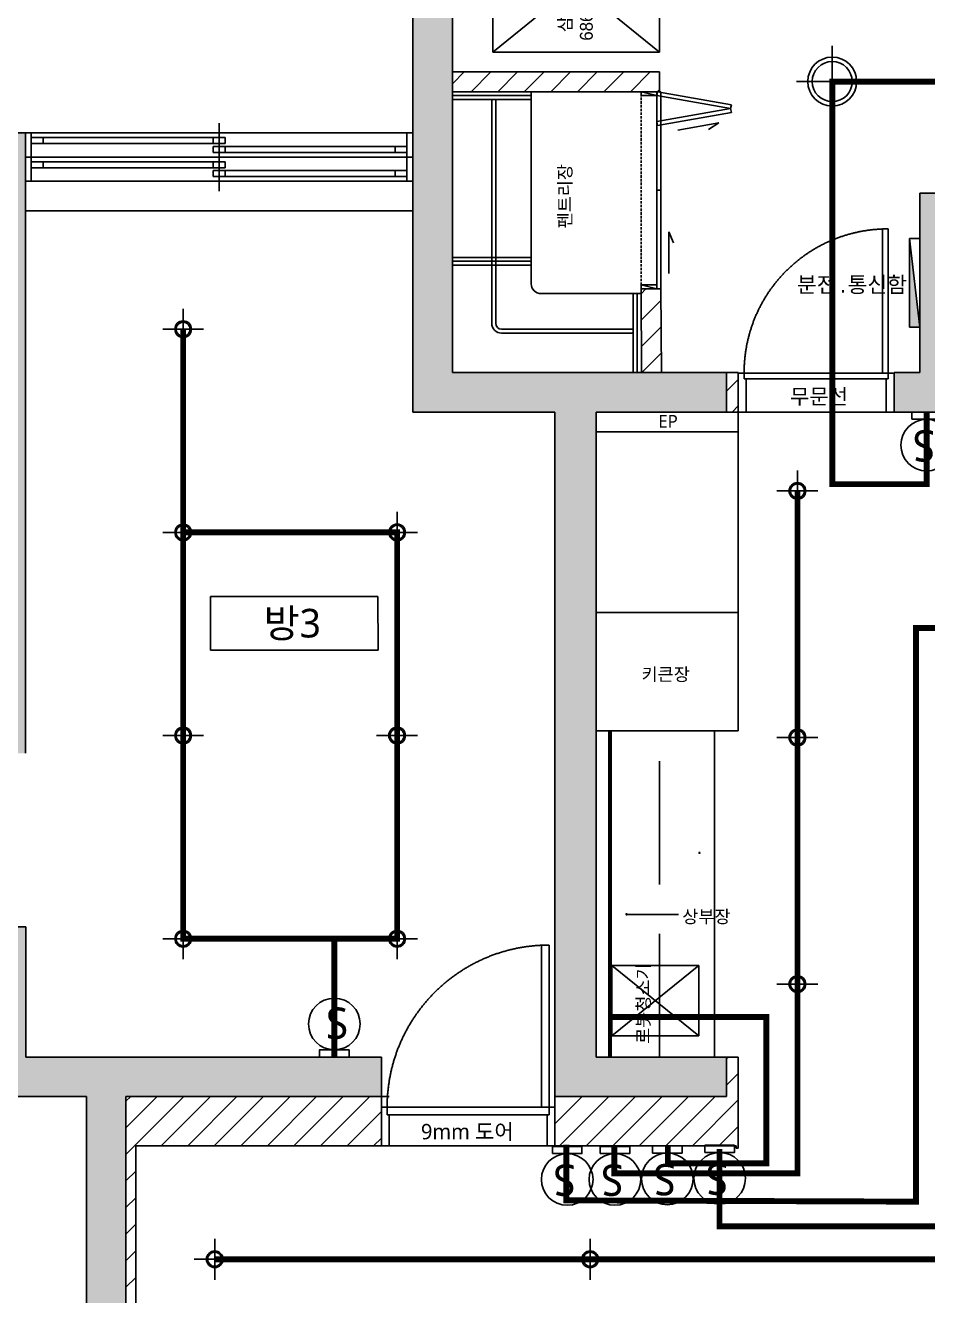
# Model space of a CAD drawing. Header units: millimetres. Extents: x 512 to 764439, y -71 to 559481.
# Drawn here: x 578677 to 583252, y 272244 to 278684 of the extents above; entities that cross this region are included whole.
import ezdxf

# ---------------------------------------------------------------- set-up
doc = ezdxf.new("R2010")
doc.units = ezdxf.units.MM
doc.header["$LTSCALE"] = 50
for name, pattern in [('ACAD_ISO04W100', [30, 24, -3, 0, -3]), ('DASH', [0.35, 0.25, -0.1]), ('DASHDOT', [1, 0.5, -0.25, 0, -0.25]), ('DASHED2', [9.525, 6.35, -3.175]), ('HIDDEN', [0.375, 0.25, -0.125])]:
    doc.linetypes.add(name, pattern=pattern)
for name, color, linetype in [('#DOOR', 4, 'Continuous'), ('#ETC', 171, 'Continuous'), ('#FORM', 7, 'Continuous'), ('#FUR_제작', 6, 'Continuous'), ('#TEXT', 7, 'Continuous'), ('#WIN', 4, 'Continuous'), ('#가전가구', 252, 'Continuous'), ('#건축벽체_CON', 2, 'Continuous'), ('#목공', 124, 'Continuous'), ('#조명', 40, 'Continuous'), ('#콘센트.스위치', 4, 'Continuous'), ('.', 8, 'Continuous'), ('14.전기회로도', 7, 'Continuous'), ('_0', 7, 'Continuous'), ('fur', 6, 'Continuous')]:
    doc.layers.add(name, color=color, linetype=linetype)
doc.styles.add('1204Design', font='malgun.ttf')
doc.styles.add('MtXpl_', font='Gulim.ttf')
doc.styles.add('맑은 고딕', font='malgun.ttf')
doc.styles.add('프리텐다드', font='')
doc.styles.get('프리텐다드').set_extended_font_data('Pretendard Variable')

# ---------------------------------------------------------------- blocks, each defined once
blk = doc.blocks.new('DFDSF')
at = {"layer": '#ETC'}
h = blk.add_hatch(color=8, dxfattribs=at)
h.dxf.hatch_style = 1
h.paths.add_polyline_path([(334311.2, 79601.1), (334260.2, 79601.1), (334260.2, 80051.1)])
at = {"layer": '.', "ltscale": 2, "transparency": 33554559}
h = blk.add_hatch(color=8, dxfattribs=at)
h.dxf.hatch_style = 1
h.paths.add_polyline_path([(338341.2, 81981.1), (336641.2, 81981.1), (336641.2, 81781.1), (337741.2, 81781.1), (337741.2, 80281.1), (336886.2, 80281.1), (336886.2, 80081.1), (337741.2, 80081.1), (337741.2, 75921.1), (337281.2, 75921.1), (337281.2, 75721.1), (337941.2, 75721.1), (337941.2, 76011.1), (338391.2, 76011.1), (338391.2, 76058), (338391.2, 76211.1), (337941.2, 76211.1), (337941.2, 80081.1), (338341.2, 80081.1)])
h.paths.add_polyline_path([(338141.2, 80881.1), (337941.2, 80881.1), (337941.2, 81781.1), (338141.2, 81781.1)], flags=16)
h.paths.add_polyline_path([(338141.2, 80681.1), (338141.2, 80281.1), (337941.2, 80281.1), (337941.2, 80681.1)], flags=16)
h.paths.add_polyline_path([(339996.2, 80203.6), (339796.2, 80203.6), (339796.2, 80081.1), (339796.2, 78761.1), (339996.2, 78761.1)])
h.paths.add_polyline_path([(331166.2, 70151.1), (330766.2, 70151.1), (330766.2, 69951.1), (331366.2, 69951.1), (331366.2, 74251.1), (331166.2, 74251.1), (331166.2, 74055.5)])
h.paths.add_polyline_path([(336200.7, 78532.8), (336200.7, 79213.9), (335787, 79213.9), (335787, 78532.8)], flags=9)
h.paths.add_polyline_path([(333543.1, 77829.6), (334224.1, 77829.6), (334224.1, 78243.3), (333543.1, 78243.3)], flags=9)
h.paths.add_polyline_path([(337703.7, 74502.9), (337703.7, 75183.9), (337290, 75183.9), (337290, 74502.9)], flags=9)
h.paths.add_polyline_path([(331162.1, 74502.9), (331162.1, 75183.9), (330748.4, 75183.9), (330748.4, 74502.9)], flags=9)
h.paths.add_polyline_path([(336260.6, 76774.4), (336260.6, 77267), (335846.9, 77267), (335846.9, 76774.4)], flags=9)
h.paths.add_polyline_path([(334913.9, 79384.1), (334913.9, 79876.7), (334500.2, 79876.7), (334500.2, 79384.1)], flags=9)
h.paths.add_polyline_path([(329011.8, 71740.4), (329489.3, 71740.4), (329489.3, 72021.6), (329011.8, 72021.6)], flags=9)
h.paths.add_polyline_path([(336400.9, 79956.4), (336699.3, 79956.4), (336699.3, 80077.5), (336400.9, 80077.5)], flags=9)
h.paths.add_polyline_path([(338695.3, 81081.3), (339421.1, 81081.3), (339421.1, 81298.3), (338695.3, 81298.3)], flags=9)
h.paths.add_polyline_path([(336820.7, 78057.1), (337362.8, 78057.1), (337362.8, 78178.2), (336820.7, 78178.2)], flags=25)
h.paths.add_polyline_path([(332573.5, 80085.7), (332573.5, 80472.7), (332452.4, 80472.7), (332452.4, 80085.7)], flags=9)
h.paths.add_polyline_path([(332682, 81037.5), (332682, 81616.6), (332452.3, 81616.6), (332452.3, 81037.5)], flags=9)
h.paths.add_polyline_path([(327279.7, 75623.7), (328005.6, 75623.7), (328005.6, 75840.6), (327279.7, 75840.6)], flags=9)
h.paths.add_polyline_path([(334863.3, 79512.1), (336051.7, 79512.1), (336051.7, 79766.9), (334863.3, 79766.9)], flags=9)
h.paths.add_polyline_path([(329176.8, 70568.8), (329756.3, 70568.8), (329756.3, 70804.7), (329176.8, 70804.7)], flags=9)
h.paths.add_polyline_path([(333507.8, 69233.9), (334696.1, 69233.9), (334696.1, 69488.6), (333507.8, 69488.6)], flags=9)
h.paths.add_polyline_path([(340816.6, 69233.9), (342005, 69233.9), (342005, 69488.6), (340816.6, 69488.6)], flags=9)
h.paths.add_polyline_path([(333634.5, 79165.1), (333999.1, 79165.1), (333999.1, 79348.5), (333634.5, 79348.5)], flags=9)
h.paths.add_polyline_path([(333962.6, 80090.5), (334586.1, 80090.5), (334586.1, 80239.6), (333962.6, 80239.6)], flags=9)
h.paths.add_polyline_path([(334060.9, 75436.5), (335408.1, 75436.5), (335408.1, 75619.9), (334060.9, 75619.9)], flags=9)
h.paths.add_polyline_path([(331366.5, 68772.9), (332548, 68772.9), (332548, 69008.8), (331366.5, 69008.8)], flags=9)
h.paths.add_polyline_path([(334774.3, 77718.7), (335343.7, 77718.7), (335343.7, 78003.8), (334774.3, 78003.8)], flags=9)
h.paths.add_polyline_path([(335953.7, 79875.3), (336320.9, 79875.3), (336320.9, 80024.3), (335953.7, 80024.3)], flags=9)
h.paths.add_polyline_path([(333460.9, 76854.3), (333764.7, 76854.3), (333764.7, 77007.1), (333460.9, 77007.1)], flags=9)
h.paths.add_polyline_path([(333091.1, 76542.6), (333394.9, 76542.6), (333394.9, 76695.4), (333091.1, 76695.4)], flags=9)
h.paths.add_polyline_path([(332969.8, 79053.3), (333100.7, 79053.3), (333100.7, 79206.1), (332969.8, 79206.1)], flags=9)
h.paths.add_polyline_path([(332884.4, 77770.4), (333188.2, 77770.4), (333188.2, 77923.2), (332884.4, 77923.2)], flags=9)
h.paths.add_polyline_path([(332836.6, 78524.5), (333230.8, 78524.5), (333230.8, 78677.2), (332836.6, 78677.2)], flags=9)
h.paths.add_polyline_path([(329027.4, 69208.3), (329838.7, 69208.3), (329838.7, 69493.3), (329027.4, 69493.3)], flags=9)
h.paths.add_polyline_path([(333408.3, 81268.8), (334219.6, 81268.8), (334219.6, 81553.9), (333408.3, 81553.9)], flags=9)
h.paths.add_polyline_path([(336706.9, 80756.2), (336706.9, 81151.4), (336537.7, 81151.4), (336537.7, 80756.2)], flags=9)
h.paths.add_polyline_path([(336759.6, 81121.6), (336759.6, 81407.7), (336590.4, 81407.7), (336590.4, 81121.6)], flags=9)
h.paths.add_polyline_path([(328332, 78371.2), (328332, 78766.4), (328162.7, 78766.4), (328162.7, 78371.2)], flags=9)
h.paths.add_polyline_path([(328384.8, 78736.5), (328384.8, 79022.9), (328214.7, 79022.9), (328214.7, 78736.5)], flags=9)
h.paths.add_polyline_path([(338932.4, 71242.6), (339326.7, 71242.6), (339326.7, 71395.4), (338932.4, 71395.4)], flags=9)
h.paths.add_polyline_path([(341434.5, 74226.2), (341828.8, 74226.2), (341828.8, 74379), (341434.5, 74379)], flags=9)
h.paths.add_polyline_path([(337702.2, 71296.7), (338108.8, 71296.7), (338108.8, 71577.9), (337702.2, 71577.9)], flags=9)
h.paths.add_polyline_path([(340786.3, 71296.7), (341192.9, 71296.7), (341192.9, 71577.9), (340786.3, 71577.9)], flags=9)
h.paths.add_polyline_path([(330938, 77966.2), (331344.6, 77966.2), (331344.6, 78247.4), (330938, 78247.4)], flags=9)
h.paths.add_polyline_path([(333628.2, 71737.2), (334197.6, 71737.2), (334197.6, 72022.3), (333628.2, 72022.3)], flags=9)
h.paths.add_polyline_path([(327958.2, 69261.8), (328352.4, 69261.8), (328352.4, 69414.6), (327958.2, 69414.6)], flags=9)
h.paths.add_polyline_path([(327409.8, 71898.3), (327804.1, 71898.3), (327804.1, 72051.1), (327409.8, 72051.1)], flags=9)
h.paths.add_polyline_path([(327434.8, 74896.2), (327829, 74896.2), (327829, 75049), (327434.8, 75049)], flags=9)
h.paths.add_polyline_path([(327440.5, 77324), (327756.6, 77324), (327756.6, 77476.7), (327440.5, 77476.7)], flags=9)
h.paths.add_polyline_path([(327478.9, 76542.6), (327782.7, 76542.6), (327782.7, 76695.4), (327478.9, 76695.4)], flags=9)
h.paths.add_polyline_path([(341178.3, 75772.2), (341178.3, 75148.5), (341329.6, 75148.5), (341329.6, 75772.2)], flags=9)
h.paths.add_polyline_path([(341233.7, 75866.2), (341233.7, 76261.4), (341064.4, 76261.4), (341064.4, 75866.2)], flags=9)
h.paths.add_polyline_path([(341286.5, 76231.5), (341286.5, 76517.9), (341116.4, 76517.9), (341116.4, 76231.5)], flags=9)
h.paths.add_polyline_path([(339403.9, 77086.2), (339403.9, 77481.4), (339234.7, 77481.4), (339234.7, 77086.2)], flags=9)
h.paths.add_polyline_path([(339456.2, 77438.2), (339456.2, 77723.4), (339289.6, 77723.4), (339289.6, 77438.2)], flags=9)
h.paths.add_polyline_path([(328180, 78337.2), (328180, 77751.1), (328331.3, 77751.1), (328331.3, 78337.2)], flags=9)
h.paths.add_polyline_path([(338414.5, 77089.5), (339135.2, 77089.5), (339135.2, 77242.3), (338414.5, 77242.3)], flags=9)
h.paths.add_polyline_path([(338683.5, 77496.6), (338987.3, 77496.6), (338987.3, 77649.4), (338683.5, 77649.4)], flags=9)
h.paths.add_polyline_path([(340029.3, 76679.8), (340333.1, 76679.8), (340333.1, 76832.6), (340029.3, 76832.6)], flags=9)
h.paths.add_polyline_path([(338380.9, 78083.2), (339011.1, 78083.2), (339011.1, 78236), (338380.9, 78236)], flags=9)
h.paths.add_polyline_path([(338414.5, 79236), (339135.2, 79236), (339135.2, 79388.8), (338414.5, 79388.8)], flags=9)
h.paths.add_polyline_path([(327245.7, 80105.2), (327559.2, 80105.2), (327559.2, 80280.3), (327245.7, 80280.3)], flags=9)
h.paths.add_polyline_path([(327265.7, 79299), (327538.3, 79299), (327538.3, 79477.3), (327265.7, 79477.3)], flags=9)
h.paths.add_polyline_path([(342110.3, 76479.4), (342423.8, 76479.4), (342423.8, 76654.6), (342110.3, 76654.6)], flags=9)
h = blk.add_hatch(color=8, dxfattribs=at)
h.dxf.hatch_style = 1
h.paths.add_polyline_path([(335386.2, 80281.1), (334311.2, 80281.1), (334311.2, 79371.1), (334181.2, 79371.1), (334181.2, 79171.1), (334511.2, 79171.1), (334511.2, 80081.1), (335386.2, 80081.1)])
h.paths.add_polyline_path([(333191.2, 81981.1), (331741.2, 81981.1), (331741.2, 79171.1), (332461.2, 79171.1), (332461.2, 75701.1), (333331.2, 75701.1), (333331.2, 75901.1), (332671.2, 75901.1), (332671.2, 79171.1), (333331.2, 79171.1), (333331.2, 79371.1), (331941.2, 79371.1), (331941.2, 81781.1), (333191.2, 81781.1), (333191.2, 81858.6), (333191.2, 81858.6)])
h.paths.add_polyline_path([(331581.2, 75901.1), (329778.5, 75901.1), (329778.5, 76561.1), (329578.5, 76561.1), (329578.5, 75701.1), (330086.2, 75701.1), (330086.2, 74251.1), (328896.2, 74251.1), (328896.2, 74176.6), (329769.2, 74176.6), (329769.2, 74124.6), (328896.2, 74124.6), (328896.2, 74051.1), (330286.2, 74051.1), (330286.2, 75701.1), (331581.2, 75701.1)])
h.paths.add_polyline_path([(333962.6, 80090.5), (334586.1, 80090.5), (334586.1, 80239.6), (333962.6, 80239.6)], flags=9)
h = blk.add_hatch(color=8, dxfattribs=at)
h.dxf.hatch_style = 1
h.paths.add_polyline_path([(336646.2, 74251.1), (336446.2, 74251.1), (336446.2, 68796.1), (336446.2, 68796.1), (336446.2, 68673.6), (336446.2, 68673.6), (336446.2, 68551.1), (336646.2, 68551.1), (336646.2, 68673.6), (336646.2, 68796.1)])
h.paths.add_polyline_path([(333337.8, 69143.6), (333337.8, 69636.2), (332924.1, 69636.2), (332924.1, 69143.6)], flags=9)
h.paths.add_polyline_path([(329011.8, 71740.4), (329489.3, 71740.4), (329489.3, 72021.6), (329011.8, 72021.6)], flags=9)
h.paths.add_polyline_path([(336400.9, 79956.4), (336699.3, 79956.4), (336699.3, 80077.5), (336400.9, 80077.5)], flags=9)
h.paths.add_polyline_path([(338695.3, 81081.3), (339421.1, 81081.3), (339421.1, 81298.3), (338695.3, 81298.3)], flags=9)
h.paths.add_polyline_path([(336820.7, 78057.1), (337362.8, 78057.1), (337362.8, 78178.2), (336820.7, 78178.2)], flags=9)
h.paths.add_polyline_path([(332573.5, 80085.7), (332573.5, 80472.7), (332452.4, 80472.7), (332452.4, 80085.7)], flags=9)
h.paths.add_polyline_path([(332682, 81037.5), (332682, 81616.6), (332452.3, 81616.6), (332452.3, 81037.5)], flags=9)
h.paths.add_polyline_path([(327279.7, 75623.7), (328005.6, 75623.7), (328005.6, 75840.6), (327279.7, 75840.6)], flags=9)
h.paths.add_polyline_path([(334863.3, 79512.1), (336051.7, 79512.1), (336051.7, 79766.9), (334863.3, 79766.9)], flags=9)
h.paths.add_polyline_path([(329176.8, 70568.8), (329756.3, 70568.8), (329756.3, 70804.7), (329176.8, 70804.7)], flags=9)
h.paths.add_polyline_path([(333507.8, 69233.9), (334696.1, 69233.9), (334696.1, 69488.6), (333507.8, 69488.6)], flags=9)
h.paths.add_polyline_path([(340376, 69233.9), (341564.3, 69233.9), (341564.3, 69488.6), (340376, 69488.6)], flags=9)
h.paths.add_polyline_path([(333634.5, 79165.1), (333999.1, 79165.1), (333999.1, 79348.5), (333634.5, 79348.5)], flags=9)
h.paths.add_polyline_path([(333962.6, 80090.5), (334586.1, 80090.5), (334586.1, 80239.6), (333962.6, 80239.6)], flags=9)
h.paths.add_polyline_path([(334060.9, 75436.5), (335408.1, 75436.5), (335408.1, 75619.9), (334060.9, 75619.9)], flags=9)
h.paths.add_polyline_path([(331366.5, 68772.9), (332548, 68772.9), (332548, 69008.8), (331366.5, 69008.8)], flags=9)
h.paths.add_polyline_path([(334774.3, 77718.7), (335343.7, 77718.7), (335343.7, 78003.8), (334774.3, 78003.8)], flags=9)
h.paths.add_polyline_path([(335953.7, 79875.3), (336320.9, 79875.3), (336320.9, 80024.3), (335953.7, 80024.3)], flags=9)
h.paths.add_polyline_path([(333460.9, 76854.3), (333764.7, 76854.3), (333764.7, 77007.1), (333460.9, 77007.1)], flags=9)
h.paths.add_polyline_path([(333091.1, 76542.6), (333394.9, 76542.6), (333394.9, 76695.4), (333091.1, 76695.4)], flags=9)
h.paths.add_polyline_path([(332969.8, 79053.3), (333100.7, 79053.3), (333100.7, 79206.1), (332969.8, 79206.1)], flags=9)
h.paths.add_polyline_path([(332884.4, 77770.4), (333188.2, 77770.4), (333188.2, 77923.2), (332884.4, 77923.2)], flags=9)
h.paths.add_polyline_path([(332836.6, 78524.5), (333230.8, 78524.5), (333230.8, 78677.2), (332836.6, 78677.2)], flags=9)
h.paths.add_polyline_path([(329027.4, 69208.3), (329838.7, 69208.3), (329838.7, 69493.3), (329027.4, 69493.3)], flags=9)
h.paths.add_polyline_path([(333408.3, 81268.8), (334219.6, 81268.8), (334219.6, 81553.9), (333408.3, 81553.9)], flags=9)
h.paths.add_polyline_path([(336706.9, 80756.2), (336706.9, 81151.4), (336537.7, 81151.4), (336537.7, 80756.2)], flags=9)
h.paths.add_polyline_path([(336759.6, 81121.6), (336759.6, 81407.7), (336590.4, 81407.7), (336590.4, 81121.6)], flags=9)
h.paths.add_polyline_path([(328332, 78371.2), (328332, 78766.4), (328162.7, 78766.4), (328162.7, 78371.2)], flags=9)
h.paths.add_polyline_path([(328384.8, 78736.5), (328384.8, 79022.9), (328214.7, 79022.9), (328214.7, 78736.5)], flags=9)
h.paths.add_polyline_path([(338932.4, 71242.6), (339326.7, 71242.6), (339326.7, 71395.4), (338932.4, 71395.4)], flags=9)
h.paths.add_polyline_path([(341434.5, 74226.2), (341828.8, 74226.2), (341828.8, 74379), (341434.5, 74379)], flags=9)
h.paths.add_polyline_path([(337702.2, 71296.7), (338108.8, 71296.7), (338108.8, 71577.9), (337702.2, 71577.9)], flags=9)
h.paths.add_polyline_path([(340786.3, 71296.7), (341192.9, 71296.7), (341192.9, 71577.9), (340786.3, 71577.9)], flags=9)
h.paths.add_polyline_path([(330938, 77966.2), (331344.6, 77966.2), (331344.6, 78247.4), (330938, 78247.4)], flags=9)
h.paths.add_polyline_path([(333628.2, 71737.2), (334197.6, 71737.2), (334197.6, 72022.3), (333628.2, 72022.3)], flags=9)
h.paths.add_polyline_path([(327958.2, 69261.8), (328352.4, 69261.8), (328352.4, 69414.6), (327958.2, 69414.6)], flags=9)
h.paths.add_polyline_path([(327409.8, 71898.3), (327804.1, 71898.3), (327804.1, 72051.1), (327409.8, 72051.1)], flags=9)
h.paths.add_polyline_path([(327434.8, 74896.2), (327829, 74896.2), (327829, 75049), (327434.8, 75049)], flags=9)
h.paths.add_polyline_path([(327440.5, 77324), (327756.6, 77324), (327756.6, 77476.7), (327440.5, 77476.7)], flags=9)
h.paths.add_polyline_path([(327478.9, 76542.6), (327782.7, 76542.6), (327782.7, 76695.4), (327478.9, 76695.4)], flags=9)
h.paths.add_polyline_path([(341178.3, 75772.2), (341178.3, 75148.5), (341329.6, 75148.5), (341329.6, 75772.2)], flags=9)
h.paths.add_polyline_path([(341233.7, 75866.2), (341233.7, 76261.4), (341064.4, 76261.4), (341064.4, 75866.2)], flags=9)
h.paths.add_polyline_path([(341286.5, 76231.5), (341286.5, 76517.9), (341116.4, 76517.9), (341116.4, 76231.5)], flags=9)
h.paths.add_polyline_path([(339403.9, 77086.2), (339403.9, 77481.4), (339234.7, 77481.4), (339234.7, 77086.2)], flags=9)
h.paths.add_polyline_path([(339456.2, 77438.2), (339456.2, 77723.4), (339289.6, 77723.4), (339289.6, 77438.2)], flags=9)
h.paths.add_polyline_path([(328180, 78337.2), (328180, 77751.1), (328331.3, 77751.1), (328331.3, 78337.2)], flags=9)
h.paths.add_polyline_path([(338414.5, 77089.5), (339135.2, 77089.5), (339135.2, 77242.3), (338414.5, 77242.3)], flags=9)
h.paths.add_polyline_path([(338683.5, 77496.6), (338987.3, 77496.6), (338987.3, 77649.4), (338683.5, 77649.4)], flags=9)
h.paths.add_polyline_path([(340029.3, 76679.8), (340333.1, 76679.8), (340333.1, 76832.6), (340029.3, 76832.6)], flags=9)
h.paths.add_polyline_path([(338380.9, 78083.2), (339011.1, 78083.2), (339011.1, 78236), (338380.9, 78236)], flags=9)
h.paths.add_polyline_path([(338414.5, 79236), (339135.2, 79236), (339135.2, 79388.8), (338414.5, 79388.8)], flags=9)
h.paths.add_polyline_path([(327245.7, 80105.2), (327559.2, 80105.2), (327559.2, 80280.3), (327245.7, 80280.3)], flags=9)
h.paths.add_polyline_path([(327265.7, 79299), (327538.3, 79299), (327538.3, 79477.3), (327265.7, 79477.3)], flags=9)
h.paths.add_polyline_path([(342110.3, 76479.4), (342423.8, 76479.4), (342423.8, 76654.6), (342110.3, 76654.6)], flags=9)
h = blk.add_hatch(color=8, dxfattribs=at)
h.dxf.hatch_style = 1
h.paths.add_polyline_path([(329776.2, 80586.1), (328716.2, 80586.1), (328716.2, 80386.1), (329576.2, 80386.1), (329576.2, 77641.1), (328636.2, 77641.1), (328636.2, 77567.1), (329336.2, 77567.1), (329336.2, 77515.1), (328636.2, 77515.1), (328636.2, 77441.1), (329776.2, 77441.1)])
at = {"layer": '#DOOR', "color": 8}
for p, q in [((333084.1, 80600.1), (333292.1, 80636.8)), ((333292.1, 80636.8), (333240.6, 80603.2)), ((333038.3, 79873.5), (333038.3, 80084.7)), ((333038.3, 80084.7), (333062.4, 80028.1)), ((334122, 79368.6), (334122, 80099.3)), ((334122, 80099.3), (334151.6, 80099.3)), ((334151.6, 80099.3), (334151.6, 79339)), ((333391.2, 79171.1), (333391.2, 79368.6)), ((333391.2, 79368.6), (333420.9, 79368.6)), ((333420.9, 79368.6), (333420.9, 79339)), ((333420.9, 79368.6), (334151.6, 79368.6)), ((333420.9, 79339), (333430.7, 79339)), ((333430.7, 79339), (333430.7, 79171.1)), ((333430.7, 79339), (334141.7, 79339)), ((334181.2, 79368.6), (334122, 79368.6)), ((334151.6, 79339), (334141.7, 79339)), ((334141.7, 79339), (334141.7, 79171.1)), ((334181.2, 79171.1), (334181.2, 79368.6)), ((333430.7, 79171.1), (333391.2, 79171.1)), ((333430.7, 79171.1), (334141.7, 79171.1)), ((334141.7, 79171.1), (334181.2, 79171.1)), ((332392.8, 76468), (332392.8, 75646.6)), ((332431.9, 76468), (332392.8, 76468)), ((332431.9, 75646.6), (332431.9, 76468)), ((331581.2, 75646.6), (331581.2, 75451.1)), ((331610.6, 75646.6), (331581.2, 75646.6)), ((331610.6, 75647.6), (332392.8, 75646.6)), ((331610.6, 75607.5), (331610.6, 75646.6)), ((331620.4, 75607.5), (331610.6, 75607.5)), ((331620.4, 75451.1), (331620.4, 75607.5)), ((332422.1, 75607.5), (331620.4, 75607.5)), ((332392.8, 75646.6), (332431.9, 75646.6)), ((332422.1, 75451.1), (332422.1, 75607.5)), ((332422.1, 75607.5), (332431.9, 75607.5)), ((332431.9, 75607.5), (332431.9, 75646.6)), ((332431.9, 75646.6), (332461.2, 75646.6)), ((332461.2, 75646.6), (332461.2, 75451.1)), ((331581.2, 75451.1), (331620.4, 75451.1)), ((331620.4, 75451.1), (332422.1, 75451.1)), ((332461.2, 75451.1), (332422.1, 75451.1))]:
    blk.add_line(p, q, dxfattribs=at)
at = {"layer": '#DOOR', "color": 8, "linetype": 'ACAD_ISO04W100', "ltscale": 3}
blk.add_arc((334148.4, 79371.8), 727.5, 89.74516, 180.25484, dxfattribs=at)
at = {"layer": '#DOOR', "color": 8, "linetype": 'DASHDOT', "ltscale": 70}
blk.add_arc((332431.9, 75647.6), 821.3, 92.72937, 180.065, dxfattribs=at)
at = {"layer": '#ETC', "color": 8}
for p, q in [((334311.2, 80051.1), (334260.2, 80051.1)), ((334260.2, 80051.1), (334260.2, 79601.1)), ((334260.2, 80051.1), (334311.2, 79601.1)), ((334311.2, 79601.1), (334311.2, 80051.1)), ((334260.2, 79601.1), (334311.2, 79601.1))]:
    blk.add_line(p, q, dxfattribs=at)
at = {"layer": '#FUR_제작', "color": 8}
for p, q in [((332898.3, 80795.1), (332978.3, 80795.1)), ((332898.3, 80775.1), (332898.3, 80795.1)), ((332978.3, 80775.1), (332898.3, 80795.1)), ((332978.3, 80775.1), (332898.3, 80775.1)), ((332978.3, 80795.1), (332978.3, 80775.1)), ((332898.3, 79815.1), (332978.3, 79815.1)), ((332898.3, 79795.1), (332898.3, 79815.1)), ((332978.3, 79795.1), (332898.3, 79815.1)), ((332978.3, 79795.1), (332898.3, 79795.1)), ((332978.3, 79815.1), (332978.3, 79795.1))]:
    blk.add_line(p, q, dxfattribs=at)
at = {"layer": '#FUR_제작', "color": 8, "linetype": 'HIDDEN'}
blk.add_line((332898.3, 79815.1), (332898.3, 80775.1), dxfattribs=at)
at = {"layer": '#FUR_제작', "color": 8, "ltscale": 2}
for p, q in [((332978.3, 80795.1), (332998.3, 80795.1)), ((332978.3, 80795.1), (332978.3, 79795.1)), ((332981.7, 80795.1), (332978.3, 80775.4)), ((332978.3, 80775.4), (333352.5, 80709.4)), ((333356, 80729.1), (332981.7, 80795.1)), ((332998.3, 79795.1), (332998.3, 80795.1)), ((332978.3, 80643.4), (333352.5, 80709.4)), ((333356, 80689.7), (332981.7, 80623.7)), ((333352.5, 80709.4), (333356, 80729.1)), ((333352.5, 80709.4), (333356, 80689.7)), ((332981.7, 80623.7), (332978.3, 80643.4)), ((332998.3, 80295.1), (332978.3, 80295.1)), ((332978.3, 79795.1), (332998.3, 79795.1))]:
    blk.add_line(p, q, dxfattribs=at)
at = {"layer": '#WIN', "color": 8}
for p, q in [((330758.7, 80636.1), (330758.7, 80413.6)), ((329776.2, 80586.1), (331741.2, 80586.1)), ((329776.2, 80463.6), (329776.2, 80586.1)), ((329806.2, 80586.1), (329776.2, 80586.1)), ((329776.2, 80586.1), (329776.2, 80463.6)), ((329806.2, 80463.6), (329806.2, 80586.1)), ((330788.7, 80562.3), (329806.2, 80562.3)), ((329866.2, 80532.3), (329866.2, 80562.3)), ((330728.7, 80532.3), (330728.7, 80562.3)), ((330788.7, 80532.3), (330788.7, 80562.3)), ((331741.2, 80586.1), (331711.2, 80586.1)), ((331711.2, 80586.1), (331711.2, 80463.6)), ((331741.2, 80586.1), (331741.2, 80463.6)), ((331741.2, 80463.6), (331741.2, 80586.1)), ((330788.7, 80532.3), (329806.2, 80532.3)), ((330728.7, 80487.3), (330728.7, 80517.3)), ((330728.7, 80517.3), (331711.2, 80517.3)), ((330758.7, 80513.6), (330758.7, 80291.1)), ((330788.7, 80487.3), (330788.7, 80517.3)), ((331651.2, 80517.3), (331651.2, 80487.3)), ((329776.2, 80463.6), (331741.2, 80463.6)), ((329776.2, 80341.1), (329776.2, 80463.6)), ((329806.2, 80463.6), (329776.2, 80463.6)), ((329776.2, 80463.6), (329776.2, 80341.1)), ((331741.2, 80463.6), (329776.2, 80463.6)), ((329776.2, 80463.6), (329806.2, 80463.6)), ((329806.2, 80341.1), (329806.2, 80463.6)), ((330788.7, 80439.8), (329806.2, 80439.8)), ((329866.2, 80409.8), (329866.2, 80439.8)), ((330728.7, 80487.3), (331711.2, 80487.3)), ((330728.7, 80409.8), (330728.7, 80439.8)), ((330788.7, 80409.8), (330788.7, 80439.8)), ((331741.2, 80463.6), (331711.2, 80463.6)), ((331711.2, 80463.6), (331711.2, 80341.1)), ((331711.2, 80463.6), (331741.2, 80463.6)), ((331741.2, 80463.6), (331741.2, 80341.1)), ((331741.2, 80341.1), (331741.2, 80463.6)), ((330788.7, 80409.8), (329806.2, 80409.8)), ((330728.7, 80364.8), (330728.7, 80394.8)), ((330728.7, 80394.8), (331711.2, 80394.8)), ((330728.7, 80364.8), (331711.2, 80364.8)), ((330788.7, 80364.8), (330788.7, 80394.8)), ((331651.2, 80394.8), (331651.2, 80364.8)), ((331741.2, 80341.1), (329776.2, 80341.1)), ((329776.2, 80341.1), (329806.2, 80341.1)), ((331711.2, 80341.1), (331741.2, 80341.1)), ((331741.2, 80191.1), (329776.2, 80191.1))]:
    blk.add_line(p, q, dxfattribs=at)
at = {"layer": '#가전가구', "color": 8, "ltscale": 2}
for p, q in [((332147.2, 80995.1), (332147.2, 81681.1)), ((332991.2, 80995.1), (332147.2, 81681.1)), ((332147.2, 80995.1), (332991.2, 81681.1)), ((332991.2, 81681.1), (332991.2, 80995.1)), ((332991.2, 80995.1), (332147.2, 80995.1)), ((332341.2, 80775.1), (331941.2, 80775.1)), ((332341.2, 80755.1), (331941.2, 80755.1)), ((332141.2, 80755.1), (332141.2, 79621.1)), ((332161.2, 80755.1), (332161.2, 79621.1)), ((332341.2, 80795.1), (332341.2, 79821.1)), ((332341.2, 79955.1), (331941.2, 79955.1)), ((332341.2, 79935.1), (331941.2, 79935.1)), ((332341.2, 79915.1), (331941.2, 79915.1)), ((332901.2, 79771.1), (332391.2, 79771.1)), ((332858.4, 79771.1), (332858.4, 79371.1)), ((332878.4, 79771.1), (332878.4, 79371.1)), ((332191.2, 79591.1), (332858.4, 79591.1)), ((332191.2, 79571.1), (332858.4, 79571.1)), ((333191.1, 76364.4), (332750.1, 76364.4)), ((332750.1, 76364.4), (332750.1, 76009.4)), ((332750.1, 76364.4), (333191.1, 76009.4)), ((332750.1, 76009.4), (333191.1, 76364.4)), ((333191.1, 76009.4), (333191.1, 76364.4)), ((332750.1, 76009.4), (333191.1, 76009.4))]:
    blk.add_line(p, q, dxfattribs=at)
for centre, radius in [((332391.2, 79821.1), 50), ((332191.2, 79621.1), 50), ((332191.2, 79621.1), 30)]:
    blk.add_arc(centre, radius, 180, 270, dxfattribs=at)
at = {"layer": '#건축벽체_CON', "color": 8, "ltscale": 2}
for p, q in [((331741.2, 79171.1), (331741.2, 81981.1)), ((331941.2, 79371.1), (331941.2, 81781.1)), ((329776.2, 80586.1), (328716.2, 80586.1)), ((329776.2, 77441.1), (329776.2, 80586.1)), ((334311.2, 79371.1), (334311.2, 80281.1)), ((334311.2, 80281.1), (335386.2, 80281.1)), ((333331.2, 79371.1), (331941.2, 79371.1)), ((332671.2, 79371.1), (333331.2, 79371.1)), ((333331.2, 79171.1), (333331.2, 79371.1)), ((334181.2, 79171.1), (334181.2, 79371.1)), ((334181.2, 79371.1), (334311.2, 79371.1)), ((332461.2, 79171.1), (331741.2, 79171.1)), ((332461.2, 79171.1), (332461.2, 75701.1)), ((332671.2, 75901.1), (332671.2, 79171.1)), ((332671.2, 79171.1), (333331.2, 79171.1)), ((334511.2, 79171.1), (334181.2, 79171.1)), ((329778.5, 76561.1), (329578.5, 76561.1)), ((329778.5, 75901.1), (329778.5, 76561.1)), ((331581.2, 75901.1), (329778.5, 75901.1)), ((331581.2, 75701.1), (331581.2, 75901.1)), ((332461.2, 75901.1), (332461.2, 75901.1)), ((333331.2, 75901.1), (332671.2, 75901.1)), ((333331.2, 75901.1), (333331.2, 75701.1)), ((329578.5, 75701.1), (330086.2, 75701.1)), ((330086.2, 74251.1), (330086.2, 75701.1)), ((330286.2, 75701.1), (331620.4, 75701.1)), ((330286.2, 74051.1), (330286.2, 75701.1)), ((333331.2, 75701.1), (332461.2, 75701.1))]:
    blk.add_line(p, q, dxfattribs=at)
at = {"layer": '#목공', "color": 8, "ltscale": 2}
for p, q in [((331941.2, 80895.1), (332991.2, 80895.1)), ((332991.2, 80795.1), (332991.2, 80895.1)), ((331941.2, 80795.1), (332991.2, 80795.1)), ((332898.3, 79795.1), (332998.3, 79795.8)), ((332898.3, 79795.1), (332901.2, 79371.1)), ((332998.3, 79795.8), (333001.2, 79371.1)), ((333391.2, 79371.1), (333331.2, 79371.1)), ((333331.2, 79371.1), (333331.2, 79171.1)), ((333391.2, 79171.1), (333391.2, 79371.1)), ((333331.2, 79171.1), (333391.2, 79171.1)), ((333331.2, 75901.1), (333391.2, 75901.1)), ((333391.2, 75701.1), (333391.2, 75901.1)), ((331581.2, 75701.1), (331581.2, 75451.1)), ((332461.2, 75701.1), (332461.2, 75451.1)), ((333391.2, 75701.1), (333391.2, 75451.1)), ((333381.2, 75451.1), (330336.2, 75451.1)), ((330336.2, 74051.1), (330336.2, 75451.1)), ((333381.2, 75439.1), (333381.2, 75451.1)), ((333391.2, 75439.1), (333381.2, 75439.1)), ((333391.2, 75451.1), (333391.2, 75439.1))]:
    blk.add_line(p, q, dxfattribs=at)
at = {"layer": '.', "color": 8, "linetype": 'Continuous', "ltscale": 2, "transparency": 33554559}
for p, q in [((331941.2, 80834.3), (332002, 80895.1)), ((332036.7, 80795.1), (332136.7, 80895.1)), ((332171.4, 80795.1), (332271.4, 80895.1)), ((332306.1, 80795.1), (332406.1, 80895.1)), ((332440.8, 80795.1), (332540.8, 80895.1)), ((332575.5, 80795.1), (332675.5, 80895.1)), ((332710.2, 80795.1), (332810.2, 80895.1)), ((332844.9, 80795.1), (332944.9, 80895.1)), ((332979.6, 80795.1), (332991.2, 80806.7)), ((332898.4, 79771), (332922.6, 79795.1)), ((332899.4, 79637.2), (332998.7, 79736.5)), ((332900.3, 79503.4), (332999.6, 79602.7)), ((332902.7, 79371.1), (333000.6, 79469)), ((333391.2, 79336.6), (333331.2, 79276.6)), ((333391.2, 79201.9), (333360.4, 79171.1)), ((333339.1, 75901.1), (333331.2, 75893.2)), ((333391.2, 75818.5), (333331.2, 75758.5)), ((330579.7, 75701.1), (330286.2, 75407.6)), ((330445, 75701.1), (330286.2, 75542.3)), ((330310.3, 75701.1), (330286.2, 75677)), ((330714.4, 75701.1), (330464.4, 75451.1)), ((330849.1, 75701.1), (330599.1, 75451.1)), ((330983.8, 75701.1), (330733.8, 75451.1)), ((331118.5, 75701.1), (330868.5, 75451.1)), ((331253.2, 75701.1), (331003.2, 75451.1)), ((331387.9, 75701.1), (331137.9, 75451.1)), ((331522.6, 75701.1), (331272.6, 75451.1)), ((332600.3, 75701.1), (332461.2, 75562.1)), ((332465.6, 75701.1), (332461.2, 75696.8)), ((332735, 75701.1), (332485, 75451.1)), ((332869.7, 75701.1), (332619.7, 75451.1)), ((333004.4, 75701.1), (332754.4, 75451.1)), ((333139.1, 75701.1), (332889.1, 75451.1)), ((333273.8, 75701.1), (333023.8, 75451.1)), ((333391.2, 75683.8), (333158.5, 75451.1)), ((331581.2, 75625), (331407.3, 75451.1)), ((333391.2, 75549.1), (333293.2, 75451.1)), ((331581.2, 75490.3), (331542, 75451.1)), ((330336.2, 75322.9), (330286.2, 75272.9)), ((330336.2, 75188.2), (330286.2, 75138.2)), ((330336.2, 75053.5), (330286.2, 75003.5)), ((330336.2, 74918.8), (330286.2, 74868.8)), ((330336.2, 74784.1), (330286.2, 74734.1))]:
    blk.add_line(p, q, dxfattribs=at)
at = {"color": 8, "linetype": 'ByBlock'}
for centre, start, end in [((333194.2, 76936.2), 0, 180), ((333194.2, 76936.2), 180, 0), ((332824, 76624.4), 0, 180), ((332824, 76624.4), 180, 0)]:
    blk.add_arc(centre, 3, start, end, dxfattribs=at)
at = {"layer": '_0', "color": 8, "extrusion": (0, 0, -1)}
for p, q in [((331563.5, 78235.9), (330714.2, 78235.9)), ((330714.2, 78235.9), (330714.2, 77963.7)), ((331564.9, 77963.7), (331563.5, 78235.9)), ((330714.2, 77963.7), (331564.9, 77963.7))]:
    blk.add_line(p, q, dxfattribs=at)
at = {"layer": 'fur', "color": 8, "ltscale": 2}
for p, q in [((333391.2, 77555.1), (333391.2, 79171.1)), ((333391.2, 79071.1), (332671.2, 79071.1)), ((333391.2, 78155.1), (332671.2, 78155.1)), ((333391.2, 77555.1), (332671.2, 77555.1)), ((333271.2, 77555.1), (333271.2, 75901.1)), ((333331.2, 75901.1), (333391.2, 75901.1))]:
    blk.add_line(p, q, dxfattribs=at)
at = {"layer": 'fur', "color": 8, "linetype": 'DASH', "ltscale": 50}
blk.add_line((332991.2, 75901.1), (332991.2, 77555.1), dxfattribs=at)
at = {"layer": 'fur', "color": 8}
blk.add_line((332824, 76624.4), (333088.9, 76624.4), dxfattribs=at)
at = {"layer": '#TEXT', "color": 8}
for s, height, style, p in [('분전', 80, 'MtXpl_', (333688.9, 79776.9, -3025.7)), ('통신함', 80, 'MtXpl_', (333945.2, 79776.9, -3025.7)), ('.', 80, '프리텐다드', (333907.1, 79776.9, -3025.7)), ('무문선', 78, '맑은 고딕', (333654, 79210.9)), ('EP', 65, '맑은 고딕', (332986, 79091.4)), ('방3', 145, '맑은 고딕', (330984.9, 78028.2)), ('키큰장', 65, '맑은 고딕', (332900.6, 77808.6)), ('상부장', 65, '맑은 고딕', (333107.3, 76580.7)), ('9mm 도어', 78, '맑은 고딕', (331782, 75484.1))]:
    blk.add_text(s, height=height, dxfattribs=dict(at, style=style)).set_placement(p)
at = {"layer": '#가전가구', "color": 8, "style": 'MtXpl_'}
for s, p in [('686x844x984', (332653.2, 81053.7)), ('삼성 건조기', (332544.7, 81096.5)), ('펜트리장', (332544.7, 80101.9)), ('로봇청소기', (332942.1, 75967.9))]:
    blk.add_text(s, height=65, rotation=90, dxfattribs=at).set_placement(p)
blk = doc.blocks.new('SF F')
at = {"layer": '#조명', "color": 14, "linetype": 'Continuous'}
for p, q in [((341047.9, 83940.9), (341047.9, 83733.1)), ((341151.8, 83837), (340944, 83837))]:
    blk.add_line(p, q, dxfattribs=at)
at = {"layer": '#조명', "color": 241}
for radius in [42.2, 35.8]:
    blk.add_circle((341047.9, 83837), radius, dxfattribs=at)
blk = doc.blocks.new('A$C5654a0a9')
at = {"layer": '#조명', "color": 14, "linetype": 'Continuous'}
for p, q in [((180.3, 360.6), (180.3, 0)), ((0, 180.3), (360.6, 180.3))]:
    blk.add_line(p, q, dxfattribs=at)
at = {"layer": '#조명', "color": 30}
for radius in [123.9, 101.4]:
    blk.add_circle((180.3, 180.3), radius, dxfattribs=at)
blk = doc.blocks.new("s'")
at = {"layer": '#콘센트.스위치', "color": 124}
blk.add_lwpolyline([(195886.4, 134504.3), (195886.4, 134619.5), (195858, 134619.5), (195858, 134504.3)], close=True, dxfattribs=at)
blk.add_circle((195987, 134561.9), 100.6, dxfattribs=at)
at = {"layer": '#콘센트.스위치', "color": 124, "insert": (196051.1, 134595.3), "char_height": 122.2, "attachment_point": 1, "rotation": 270, "style": '1204Design'}
blk.add_mtext_dynamic_manual_height_columns('S', width=683.802, gutter_width=5.31, heights=[0], dxfattribs=at)

msp = doc.modelspace()

# ---------------------------------------------------------------- linework, layer by layer
at = {"layer": '#조명', "color": 32, "linetype": 'HIDDEN', "ltscale": 2, "true_color": 0xcd6928, "const_width": 20}
msp.add_lwpolyline([(581641.78319315, 275107.82832011), (581641.78319315, 273453.82832011)], dxfattribs=at)
at = {"layer": '14.전기회로도', "color": 85, "linetype": 'DASHED2', "ltscale": 3, "true_color": 0x58ba48, "const_width": 30}
for points in [[(583246.94622617, 276723.82832011), (583246.94622617, 276358.14817355), (582768.24706807, 276358.14817355), (582768.24706807, 278399.16079075), (585049.46011844, 278399.16079075)], [(582196.87364801, 272988.20986577), (582196.87364801, 272596.15902728), (583587.69855647, 272596.15902728), (583587.69855647, 273826.69652104), (585541.56605283, 273826.69652104)]]:
    msp.add_lwpolyline(points, dxfattribs=at)
at = {"layer": '14.전기회로도', "color": 242, "linetype": 'DASHED2', "ltscale": 3, "true_color": 0xcd2027, "const_width": 30}
for points in [[(580243.42298128, 273453.82832011), (580243.42298128, 274053.82832011), (580561.94622617, 274053.82832011), (580561.94622617, 276113.82832011), (579476.94622617, 276113.82832011), (579476.94622617, 277143.82832011), (579476.94622617, 274053.82832011), (580561.94622617, 274053.82832011)], [(581663.65696621, 273003.82832011), (581663.65696621, 272864.74254281), (582592.06062617, 272864.74254281), (582592.06062617, 276323.82832011)]]:
    msp.add_lwpolyline(points, dxfattribs=at)
at = {"layer": '14.전기회로도', "color": 160, "linetype": 'DASHED2', "ltscale": 3, "const_width": 30}
msp.add_lwpolyline([(581419.54944995, 273010.42211121), (581419.54944995, 272727.33909375), (583193.70659408, 272720.74530266), (583193.70659408, 275628.45680308), (586444.45868984, 275628.45680308), (586444.45868984, 277023.82832011), (583591.94622617, 277023.82832011), (583591.94622617, 275628.45680308)], dxfattribs=at)
at = {"layer": '14.전기회로도', "color": 217, "linetype": 'DASHED2', "ltscale": 3, "true_color": 0x93278f, "const_width": 30}
for points in [[(581934.89125434, 273003.82832011), (581934.89125434, 272914.63397337), (582433.89389552, 272914.63397337), (582433.89389552, 273656.75337569), (581650.75708299, 273656.75337569)], [(585296.94622617, 271478.95736628), (583444.94622618, 271478.95736628), (583444.94622618, 272428.82832011), (579636.94622617, 272428.82832011), (589156.94622617, 272428.82832011)]]:
    msp.add_lwpolyline(points, dxfattribs=at)
at = {"layer": '14.전기회로도'}
msp.add_point((581540.94622618, 272428.82832011), dxfattribs=at)

# ---------------------------------------------------------------- block references
at = {"layer": '#FORM', "xscale": 1.3, "yscale": 1.3, "zscale": 1.3, "rotation": 89.99999999999999}
msp.add_blockref("s'", (755173.9332038, 18838.45464273), dxfattribs=at)
at = {"layer": '#콘센트.스위치', "color": 4, "xscale": 1.3, "yscale": 1.3, "zscale": 1.3, "rotation": 270}
for p in [(408316.43600365, 531339.20199749), (406493.96324696, 527616.33379657), (406735.87664065, 527616.33379657), (407001.44296882, 527619.20199749), (407267.00929698, 527622.07019842)]:
    msp.add_blockref("s'", p, dxfattribs=at)
at = {"ltscale": 2}
msp.add_blockref('A$C5654a0a9', (582587.96563493, 278218.87935761), dxfattribs=at)
at = {"layer": '_0'}
for name, p in [('DFDSF', (248900.70188746, 197552.74955068)), ('SF F', (238429.05114544, 193306.81297533)), ('SF F', (241544.16554544, 192486.81297533)), ('SF F', (238429.05114544, 192276.81297533)), ('SF F', (239514.05114544, 192276.81297533)), ('SF F', (238429.05114544, 191246.81297533)), ('SF F', (239514.05114544, 191246.81297533)), ('SF F', (241544.16554544, 191236.81297533)), ('SF F', (238429.05114544, 190216.81297533)), ('SF F', (239514.05114544, 190216.81297533)), ('SF F', (241544.16554544, 189986.81297533)), ('SF F', (238589.05114544, 188591.81297532)), ('SF F', (240493.05114544, 188591.81297532))]:
    msp.add_blockref(name, p, dxfattribs=at)

doc.saveas('drawing.dxf')
